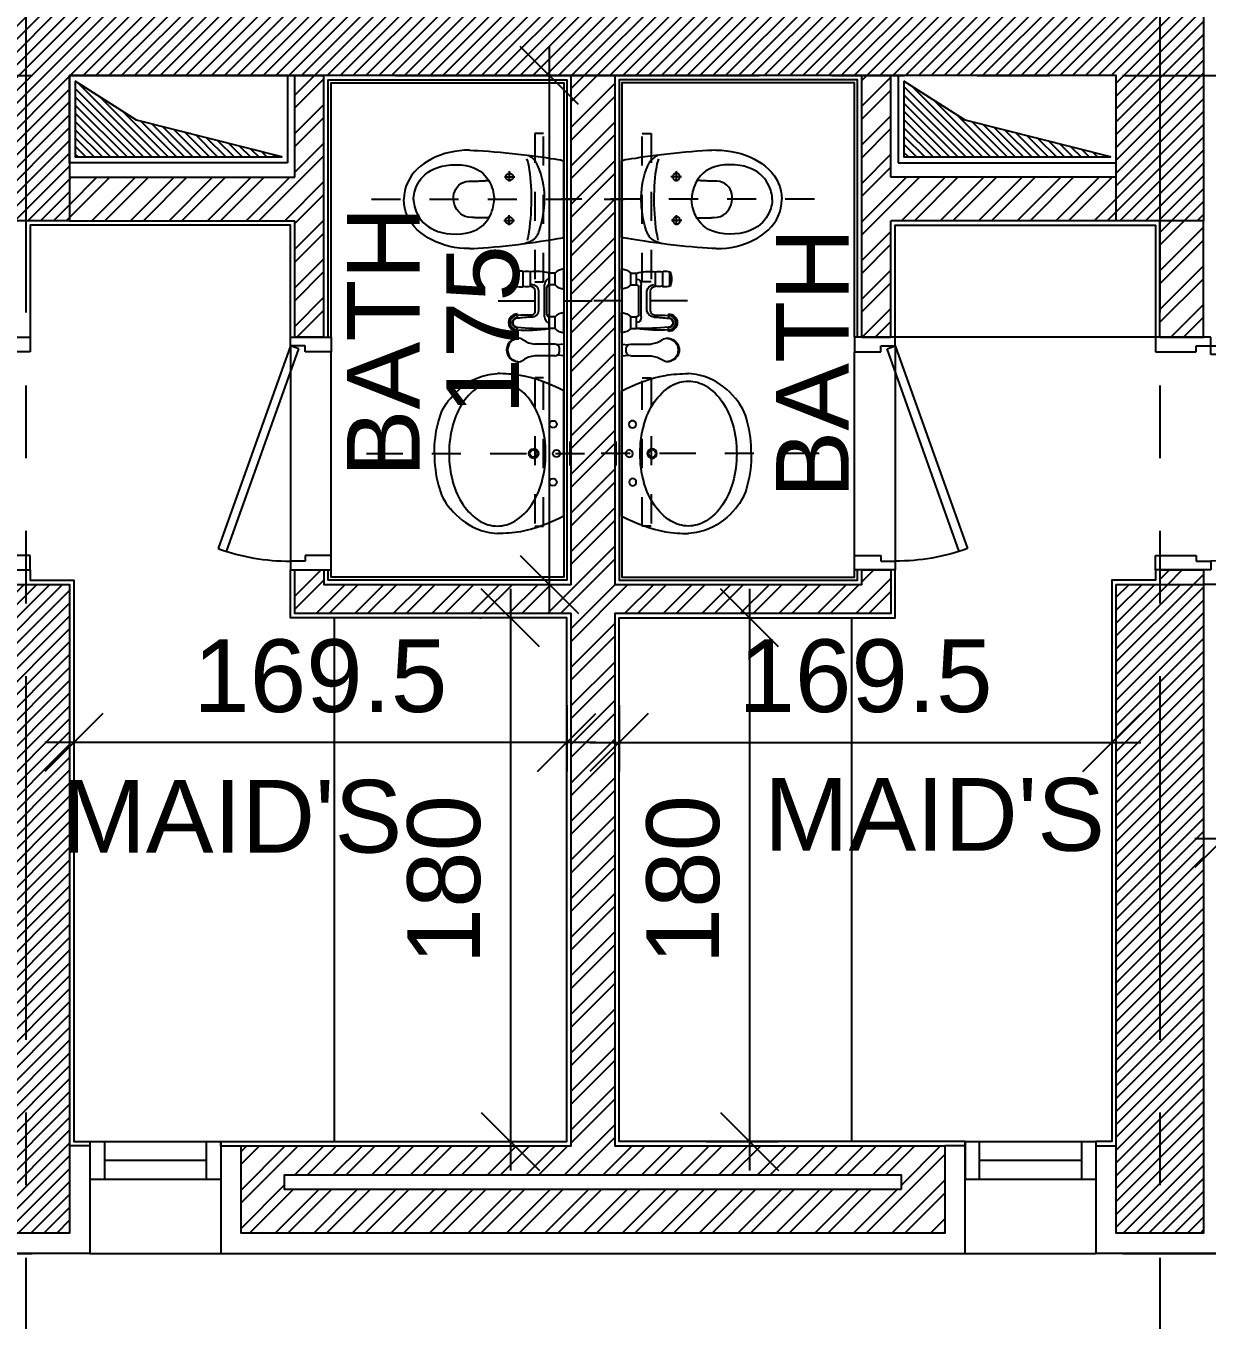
# Model space of a CAD drawing. Extents: x 83 to 143.2, y -2.6 to 70.8.
# Drawn here: x 103.378 to 107.44, y 3.271 to 7.72 of the extents above; entities that cross this region are included whole.
import ezdxf
from ezdxf.enums import TextEntityAlignment as Align

# ---------------------------------------------------------------- set-up
doc = ezdxf.new("R2010")
doc.units = 0
doc.header["$MEASUREMENT"] = 0
doc.header["$PDMODE"] = 3
doc.header["$PDSIZE"] = 0.3
for name, pattern in [('AXIS_100$0$A-AXIS$0$PHANTOM', [2.5, 1.25, -0.25, 0.25, -0.25, 0.25, -0.25]), ('CENTER', [2, 1.25, -0.25, 0.25, -0.25]), ('DASHDOTX2', [50.8, 25.4, -12.7, 0, -12.7]), ('HIDDEN2', [0.1875, 0.125, -0.0625])]:
    doc.linetypes.add(name, pattern=pattern)
doc.layers.get('0').update_dxf_attribs({"linetype": 'CONTINUOUS'})
doc.layers.get('DEFPOINTS').update_dxf_attribs({"linetype": 'CONTINUOUS'})
for name, color, linetype in [('A-ALU', 9, 'CONTINUOUS'), ('A-AXIS-SANITARY', 10, 'DASHDOTX2'), ('A-closet', 252, 'CONTINUOUS'), ('a-dim', 3, 'CONTINUOUS'), ('A-DOORS', 1, 'CONTINUOUS'), ('A-FLOR-FCL', 61, 'HIDDEN2'), ('A-FLOR-PFIX', 61, 'CONTINUOUS'), ('A-HATCH-CONC', 8, 'CONTINUOUS'), ('A-HATCH-WALL', 8, 'CONTINUOUS'), ('a-kitchen-50', 61, 'CONTINUOUS'), ('A-NOMENCLATURE', 3, 'CONTINUOUS'), ('A-PLASTER', 8, 'CONTINUOUS'), ('A-PORTE', 1, 'CONTINUOUS'), ('A-PROJECTION', 9, 'CONTINUOUS'), ('a-revetement', 1, 'CONTINUOUS'), ('A-SECT-TILE', 12, 'CONTINUOUS'), ('a-shaft', 251, 'CONTINUOUS'), ('A-WALL', 4, 'CONTINUOUS'), ('AXIS_100$0$A-AXIS-100', 10, 'AXIS_100$0$A-AXIS$0$PHANTOM'), ('S-8TH$0$A-SHAFT 7-8', 8, 'CONTINUOUS'), ('S-8TH$0$A-STR 7-8TH', 2, 'CONTINUOUS')]:
    doc.layers.add(name, color=color, linetype=linetype)
doc.styles.add('A100-STEXT', font='ARIAL.TTF', dxfattribs={"height": 0.25})
doc.dimstyles.new('A100-DIM', dxfattribs={"dimtxt": 0.25, "dimasz": 0.2, "dimexe": 0.1, "dimexo": 0.3, "dimgap": 0.1, "dimtad": 1, "dimlfac": 100, "dimrnd": 0.5, "dimdsep": 46, "dimtxsty": 'A100-STEXT', "dimblk1": 'OBLIQUE', "dimblk2": 'OBLIQUE', "dimsah": 1, "dimcen": -0.05, "dimdle": 0.1, "dimclrd": 15, "dimclre": 15, "dimclrt": 256, "dimadec": 0, "dimazin": 0, "dimtfac": 0.28, "dimtix": 1, "dimtmove": 2, "dimatfit": 3, "dimldrblk": 'OBLIQUE', "dimfxl": 0, "dimtolj": 1, "dimarcsym": 0})
pattern_1 = [(45, (91.649424, -3e-10), (-0.022097087, 0.022097087), [])]
pattern_2 = [(45, (91.64942, -3e-10), (-0.06629126, 0.06629126), []), (45, (91.69362, -3e-10), (-0.06629126, 0.06629126), [])]
pattern_3 = [(315, (91.649424, -3e-10), (0.014142136, 0.014142136), [])]
pattern_4 = [(45, (91.64942, -3e-10), (-0.06629126, 0.06629126), []), (45, (91.69362, -3e-10), (-0.06629126, 0.06629126), [])]

# ---------------------------------------------------------------- blocks, each defined once
blk = doc.blocks.new('P80E19D')
at = {"layer": 'A-PORTE'}
for p, q in [((0, -0.19), (0, 0)), ((0, 0), (0.05, 0)), ((0.05, 0), (0.05, -0.14)), ((0.75, 0), (0.75, -0.14)), ((0.8, 0), (0.75, 0)), ((0.8, -0.19), (0.8, 0)), ((0.05, -0.14), (0.03, -0.14)), ((0.03, -0.14), (0.03, -0.19)), ((0.75, -0.14), (0.77, -0.14)), ((0.77, -0.14), (0.77, -0.19)), ((0.03, -0.19), (0, -0.19)), ((0.06, -0.19), (0.02, -0.19)), ((0.03, -0.19), (0.03, -0.93)), ((0.06, -0.93), (0.06, -0.19)), ((0.77, -0.19), (0.8, -0.19))]:
    blk.add_line(p, q, dxfattribs=at)
blk.add_arc((0.03, -0.19), 0.74, 270, 0, dxfattribs=at)
blk = doc.blocks.new('P80E19H')
at = {"layer": 'A-PORTE'}
for p, q in [((-0.14, 0), (0, 0)), ((-0.14, -0.03), (-0.14, 0)), ((0, 0), (0, -0.05)), ((-0.14, -0.03), (-0.3885, -0.727)), ((-0.3603, -0.7371), (-0.1117, -0.0401)), ((-0.1117, -0.0401), (-0.14, -0.03)), ((-0.09, -0.03), (-0.14, -0.03)), ((-0.09, -0.05), (-0.09, -0.03)), ((0, -0.05), (-0.09, -0.05)), ((0, -0.75), (-0.09, -0.75)), ((-0.09, -0.75), (-0.09, -0.77)), ((0, -0.8), (0, -0.75)), ((-0.09, -0.77), (-0.14, -0.77)), ((-0.14, -0.77), (-0.14, -0.8)), ((-0.14, -0.8), (0, -0.8))]:
    blk.add_line(p, q, dxfattribs=at)
blk.add_arc((-0.14, -0.03), 0.74, 250.3765, 270, dxfattribs=at)
blk = doc.blocks.new('A$C53822070')
for p, q in [((0, -0.0208), (0, 0.0623)), ((-0.2151, 0), (0.2151, 0)), ((0.0415, 0.0208), (-0.0415, 0.0208))]:
    blk.add_line(p, q)
for centre, major_axis, ratio, start_param, end_param in [((0.0235, -0.1413), (0.1682, 0.344), 0.723099, 1.513078, 1.932546), ((-0.05, -0.2181), (0.0143, 0.3454), 0.649977, 1.397156, 1.627734), ((0.1411, -0.2285), (0.0236, 0.1689), 0.782, 4.379189, 4.821349), ((0.0117, -0.2055), (0.2677, 0.0211), 0.927449, -0.919698, -0.479256), ((0.0331, -0.1533), (-0.0987, 0.271), 0.7883, 3.04069, 3.436057), ((0.005, -0.0517), (0.2781, 0.2781), 1, 3.914278, 4.196419)]:
    blk.add_ellipse(centre, major_axis=major_axis, ratio=ratio, start_param=start_param, end_param=end_param)
at = {"extrusion": (0, 0, -1)}
for centre, major_axis, ratio, start_param, end_param in [((-0.0235, -0.1413), (-0.1682, 0.344), 0.723099, 1.513078, 1.932546), ((-0.0984, -0.0369), (-0.00881, 0.00881), 1, 5.497787, 11.780972), ((-0.0002, -0.0251), (0.00881, 0.00881), 1, 3.926991, 10.210176), ((0.1005, -0.0364), (-0.00881, 0.00881), 1, 5.497787, 11.780972), ((-0.0281, -0.3332), (0.1889, 0.1889), 1, -1.373401, -1.054826), ((0, -0.4349), (-0.2634, 0.2634), 1, 0.51597, 0.785398), ((0, -0.1038), (0.0117, 0.0117), 1, 3.926991, 10.210176), ((0, -0.4349), (0.2634, 0.2634), 1, -0.785398, -0.51597), ((0.0281, -0.3332), (-0.1889, 0.1889), 1, 1.054826, 1.373401), ((-0.0709, -0.269), (0.1343, 0.1343), 1, 4.48294, 4.909784), ((0, -0.1038), (-0.00881, 0.00881), 1, 5.497787, 11.780972), ((0.0709, -0.269), (-0.1343, 0.1343), 1, 1.373401, 1.800245), ((-0.1361, -0.2285), (0.08, 0.08), 1, 3.926991, 4.48294), ((0.1361, -0.2285), (-0.08, 0.08), 1, 1.800245, 2.356194), ((0.05, -0.2181), (-0.0143, 0.3454), 0.649977, 1.397156, 1.627734), ((-0.1411, -0.2285), (-0.0236, 0.1689), 0.782, 4.379189, 4.821349), ((-0.1361, -0.2285), (0.08, 0.08), 1, 3.371042, 3.926991), ((0.1361, -0.2285), (0.08, 0.08), 1, 0.785398, 1.341347), ((-0.0117, -0.2055), (-0.2677, 0.0211), 0.927449, -0.919698, -0.479256), ((-0.0709, -0.188), (0.1343, 0.1343), 1, 2.944197, 3.371042), ((0.0709, -0.188), (0.1343, 0.1343), 1, 1.341347, 1.768192), ((-0.0281, -0.1237), (-0.1889, 0.1889), 1, 4.196419, 4.514993), ((0.0281, -0.1237), (0.1889, 0.1889), 1, 1.768192, 2.086766), ((-0.0331, -0.1533), (0.0987, 0.271), 0.7883, 3.04069, 3.436057), ((0, -0.0221), (-0.2634, 0.2634), 1, 3.926991, 4.196419), ((0, -0.0221), (-0.2634, 0.2634), 1, 3.657563, 3.926991), ((-0.005, -0.0517), (-0.2781, 0.2781), 1, 3.914278, 4.196419)]:
    blk.add_ellipse(centre, major_axis=major_axis, ratio=ratio, start_param=start_param, end_param=end_param, dxfattribs=at)
at = {"layer": 'A-AXIS-SANITARY', "linetype": 'CENTER', "ltscale": 0.1}
blk.add_line((0, -0.6786), (0, 0.1908), dxfattribs=at)
blk = doc.blocks.new('A$C7FB65830')
at = {"color": 0}
for p, q in [((-323.3, 42.4), (-339.7, 41)), ((-306.8, 42.9), (-323.3, 42.4)), ((-305.8, 42.4), (-292.6, 42.1)), ((-443.2, 7.2), (-455.5, -0.9)), ((-430.1, 14.4), (-443.2, 7.2)), ((-416.3, 20.9), (-430.1, 14.4)), ((-401.9, 26.6), (-416.3, 20.9)), ((-387, 31.5), (-401.9, 26.6)), ((-371.6, 35.5), (-387, 31.5)), ((-355.8, 38.7), (-371.6, 35.5)), ((-339.7, 41), (-355.8, 38.7)), ((-292.6, 42.1), (-277.8, 41.5)), ((-277.8, 41.5), (-261.5, 40.5)), ((-261.5, 40.5), (-244, 39.2)), ((-244, 39.2), (-225.6, 37.5)), ((-225.6, 37.5), (-206.4, 35.6)), ((-206.4, 35.6), (-186.8, 33.5)), ((-186.8, 33.5), (-167, 31.3)), ((-167, 31.3), (-147.2, 28.9)), ((-147.2, 28.9), (-127.6, 26.4)), ((-128.9, 27), (-124.9, 25.6)), ((-127.6, 26.4), (-108.5, 23.9)), ((-124.9, 25.6), (-121.2, 24.2)), ((-121.2, 24.2), (-117.7, 22.9)), ((-117.7, 22.9), (-114.3, 21.7)), ((-116.6, 14.7), (-113.9, 1.7)), ((-114.3, 21.7), (-111.2, 20.4)), ((-113.9, 1.7), (-111.5, -12.1)), ((-111.2, 20.4), (-108.3, 19.2)), ((-108.5, 23.9), (-90.2, 21.4)), ((-108.3, 19.2), (-105.5, 18)), ((-105.5, 18), (-102.8, 16.7)), ((-102.8, 16.7), (-100.3, 15.3)), ((-100.3, 15.3), (-98, 13.8)), ((-98, 13.8), (-95.8, 12.2)), ((-95.8, 12.2), (-93.7, 10.5)), ((-93.7, 10.5), (-91.7, 8.5)), ((-91.7, 8.5), (-89.8, 6.4)), ((-90.2, 21.4), (-72.8, 18.9)), ((-89.8, 6.4), (-88, 4.1)), ((-88, 4.1), (-86.2, 1.5)), ((-86.2, 1.5), (-84.5, -1.4)), ((-72.8, 18.9), (-56.6, 16.5)), ((-56.6, 16.5), (-41.9, 14.2)), ((-41.9, 14.2), (-28.9, 12)), ((-28.9, 12), (-17.8, 10.1)), ((-17.8, 10.1), (-8.8, 8.4)), ((-8.8, 8.4), (-2.3, 7)), ((-2.3, 7), (1.5, 5.9)), ((1.9, 5.9), (1.9, -244.6)), ((-495.9, -40.1), (-503.4, -51.6)), ((-487.3, -29.3), (-495.9, -40.1)), ((-477.7, -19.1), (-487.3, -29.3)), ((-467, -9.6), (-477.7, -19.1)), ((-455.5, -0.9), (-467, -9.6)), ((-458, -43.1), (-450.6, -36.1)), ((-450.6, -36.1), (-442.2, -29.6)), ((-442.2, -29.6), (-432.7, -23.6)), ((-432.7, -23.6), (-422.2, -18.3)), ((-422.2, -18.3), (-410.4, -13.6)), ((-410.4, -13.6), (-397.5, -9.9)), ((-397.5, -9.9), (-383.3, -7.1)), ((-383.3, -7.1), (-367.7, -5.3)), ((-367.7, -5.3), (-350.8, -4.7)), ((-350.8, -4.7), (-334, -5.4)), ((-334, -5.4), (-318.7, -7.4)), ((-318.7, -7.4), (-305, -10.6)), ((-305, -10.6), (-292.7, -14.9)), ((-292.7, -14.9), (-281.7, -20.1)), ((-281.7, -20.1), (-272, -26.1)), ((-272, -26.1), (-263.5, -32.8)), ((-263.5, -32.8), (-256.1, -40)), ((-256.1, -40), (-249.7, -47.6)), ((-185.9, -41.6), (-187.1, -43.3)), ((-184.4, -40.1), (-185.9, -41.6)), ((-182.7, -38.9), (-184.4, -40.1)), ((-180.9, -38.1), (-182.7, -38.9)), ((-178.8, -37.5), (-180.9, -38.1)), ((-176.8, -37.3), (-178.8, -37.5)), ((-174.7, -37.5), (-176.8, -37.3)), ((-176.5, -33.5), (-176.5, -66.3)), ((-172.7, -38.1), (-174.7, -37.5)), ((-170.8, -38.9), (-172.7, -38.1)), ((-169.1, -40.1), (-170.8, -38.9)), ((-167.7, -41.6), (-169.1, -40.1)), ((-166.5, -43.3), (-167.7, -41.6)), ((-111.5, -12.1), (-109.4, -26.3)), ((-109.4, -26.3), (-107.7, -41)), ((-107.7, -41), (-106.3, -56)), ((-84.5, -1.4), (-82.9, -4.5)), ((-82.9, -4.5), (-81.3, -8)), ((-81.3, -8), (-79.8, -11.8)), ((-79.8, -11.8), (-77.6, -18)), ((-77.6, -18), (-75.3, -24.9)), ((-75.3, -24.9), (-73.1, -32.6)), ((-73.1, -32.6), (-70.9, -41)), ((-70.9, -41), (-68.8, -50)), ((-514.7, -76.4), (-518.3, -89.7)), ((-509.7, -63.7), (-514.7, -76.4)), ((-503.4, -51.6), (-509.7, -63.7)), ((-484.7, -88), (-482.1, -80.6)), ((-482.1, -80.6), (-478.8, -73.1)), ((-478.8, -73.1), (-474.8, -65.4)), ((-474.8, -65.4), (-470.1, -57.8)), ((-470.1, -57.8), (-464.5, -50.3)), ((-464.5, -50.3), (-458, -43.1)), ((-342.8, -78.2), (-348.1, -85.3)), ((-336.4, -71.9), (-342.8, -78.2)), ((-329, -66.7), (-336.4, -71.9)), ((-320.4, -62.6), (-329, -66.7)), ((-310.9, -59.9), (-320.4, -62.6)), ((-300.2, -58.6), (-310.9, -59.9)), ((-297.8, -58.6), (-300.2, -58.6)), ((-295.1, -58.5), (-297.8, -58.6)), ((-292, -58.5), (-295.1, -58.5)), ((-288.7, -58.4), (-292, -58.5)), ((-285.1, -58.4), (-288.7, -58.4)), ((-281.4, -58.4), (-285.1, -58.4)), ((-277.6, -58.3), (-281.4, -58.4)), ((-273.7, -58.3), (-277.6, -58.3)), ((-269.8, -58.3), (-273.7, -58.3)), ((-266, -58.3), (-269.8, -58.3)), ((-262.3, -58.3), (-266, -58.3)), ((-258.7, -58.3), (-262.3, -58.3)), ((-255.3, -58.4), (-258.7, -58.3)), ((-252.3, -58.4), (-255.3, -58.4)), ((-249.5, -58.4), (-252.3, -58.4)), ((-249.7, -47.6), (-244.3, -55.4)), ((-247.1, -58.4), (-249.5, -58.4)), ((-245.2, -58.4), (-247.1, -58.4)), ((-243.7, -58.4), (-245.2, -58.4)), ((-244.3, -55.4), (-239.8, -63.4)), ((-242.8, -58.4), (-243.7, -58.4)), ((-242.5, -58.4), (-242.8, -58.4)), ((-239.8, -63.4), (-236.1, -71.4)), ((-236.1, -71.4), (-233.1, -79.2)), ((-233.1, -79.2), (-230.8, -86.8)), ((-193.8, -49.6), (-159.9, -49.6)), ((-188.5, -47.2), (-188.7, -49.2)), ((-188.7, -49.2), (-188.5, -51.3)), ((-188, -45.2), (-188.5, -47.2)), ((-188.5, -51.3), (-188, -53.3)), ((-187.1, -43.3), (-188, -45.2)), ((-188, -53.3), (-187.1, -55.2)), ((-187.1, -55.2), (-185.9, -56.9)), ((-185.9, -56.9), (-184.4, -58.3)), ((-184.4, -58.3), (-182.7, -59.5)), ((-182.7, -59.5), (-180.9, -60.4)), ((-180.9, -60.4), (-178.8, -60.9)), ((-178.8, -60.9), (-176.8, -61.1)), ((-176.8, -61.1), (-174.7, -60.9)), ((-174.7, -60.9), (-172.7, -60.4)), ((-172.7, -60.4), (-170.8, -59.5)), ((-170.8, -59.5), (-169.1, -58.3)), ((-169.1, -58.3), (-167.7, -56.9)), ((-167.7, -56.9), (-166.5, -55.2)), ((-165.6, -45.2), (-166.5, -43.3)), ((-166.5, -55.2), (-165.6, -53.3)), ((-165.1, -47.2), (-165.6, -45.2)), ((-165.6, -53.3), (-165.1, -51.3)), ((-164.9, -49.2), (-165.1, -47.2)), ((-165.1, -51.3), (-164.9, -49.2)), ((-164.9, -49.2), (-164.9, -49.2)), ((-164.9, -49.2), (-164.9, -49.2)), ((-106.3, -56), (-105.2, -71.2)), ((-105.2, -71.2), (-104.4, -86.6)), ((-68.8, -50), (-66.9, -59.7)), ((-66.9, -59.7), (-65.1, -69.9)), ((-65.1, -69.9), (-63.7, -80.5)), ((-63.7, -80.5), (-62.5, -91.6)), ((-520.6, -103.5), (-521.4, -118)), ((-520.6, -132.9), (-521.4, -118.5)), ((-518.3, -89.7), (-520.6, -103.5)), ((-489.9, -118.2), (-489.7, -113.4)), ((-489.9, -118.2), (-489.7, -123.1)), ((-489.7, -113.4), (-489.2, -107.8)), ((-489.7, -123.1), (-489.2, -128.6)), ((-489.2, -107.8), (-488.2, -101.7)), ((-488.2, -101.7), (-486.7, -95)), ((-486.7, -95), (-484.7, -88)), ((-357.6, -109.9), (-358.6, -118.6)), ((-358.6, -118.6), (-358.5, -127.3)), ((-355.5, -101.3), (-357.6, -109.9)), ((-352.4, -93), (-355.5, -101.3)), ((-348.1, -85.3), (-352.4, -93)), ((-230.8, -86.8), (-229, -94)), ((-229, -94), (-227.7, -100.6)), ((-227.7, -100.6), (-226.9, -106.6)), ((-226.9, -106.6), (-226.4, -111.8)), ((-226.9, -129.8), (-226.4, -124.6)), ((-226.4, -111.8), (-226.1, -116.1)), ((-226.4, -124.6), (-226.1, -120.4)), ((-226.1, -116.1), (-226, -119.2)), ((-226.1, -120.4), (-226, -117.2)), ((-104.4, -86.6), (-103.9, -102)), ((-103.9, -102), (-103.7, -117.3)), ((-103.7, -117.3), (-103.8, -132.4)), ((-62.5, -91.6), (-61.7, -103.1)), ((-61.7, -103.1), (-61.2, -115)), ((-61.2, -115), (-61.2, -127.1)), ((-518.3, -146.7), (-520.6, -132.9)), ((-514.7, -160), (-518.3, -146.7)), ((-509.7, -172.8), (-514.7, -160)), ((-489.2, -128.6), (-488.2, -134.8)), ((-488.2, -134.8), (-486.7, -141.4)), ((-486.7, -141.4), (-484.7, -148.5)), ((-484.7, -148.5), (-482.1, -155.8)), ((-482.1, -155.8), (-478.8, -163.4)), ((-478.8, -163.4), (-474.8, -171)), ((-358.5, -127.3), (-357.4, -135.9)), ((-357.4, -135.9), (-355.1, -144.1)), ((-355.1, -144.1), (-351.8, -151.7)), ((-351.8, -151.7), (-347.4, -158.7)), ((-347.4, -158.7), (-341.8, -164.8)), ((-341.8, -164.8), (-335.2, -169.9)), ((-239.8, -173), (-236.1, -165)), ((-236.1, -165), (-233.1, -157.2)), ((-233.1, -157.2), (-230.8, -149.6)), ((-230.8, -149.6), (-229, -142.4)), ((-229, -142.4), (-227.7, -135.8)), ((-227.7, -135.8), (-226.9, -129.8)), ((-104.8, -161.7), (-105.7, -175.7)), ((-104.2, -147.2), (-104.8, -161.7)), ((-103.8, -132.4), (-104.2, -147.2)), ((-64.3, -164.5), (-66.6, -177.2)), ((-62.7, -151.9), (-64.3, -164.5)), ((-61.7, -139.4), (-62.7, -151.9)), ((-61.2, -127.1), (-61.7, -139.4)), ((-503.4, -184.9), (-509.7, -172.8)), ((-495.9, -196.3), (-503.4, -184.9)), ((-487.3, -207.2), (-495.9, -196.3)), ((-477.7, -217.3), (-487.3, -207.2)), ((-474.8, -171), (-470.1, -178.6)), ((-470.1, -178.6), (-464.5, -186.1)), ((-464.5, -186.1), (-458, -193.4)), ((-458, -193.4), (-450.6, -200.3)), ((-450.6, -200.3), (-442.2, -206.8)), ((-442.2, -206.8), (-432.7, -212.8)), ((-335.2, -169.9), (-327.6, -173.8)), ((-327.6, -173.8), (-318.8, -176.3)), ((-318.8, -176.3), (-308.9, -177.3)), ((-308.9, -177.3), (-303.4, -177.4)), ((-303.4, -177.4), (-298, -177.5)), ((-298, -177.5), (-292.9, -177.6)), ((-292.9, -177.6), (-287.9, -177.8)), ((-287.9, -177.8), (-283.1, -178)), ((-283.1, -178), (-278.6, -178.2)), ((-281.7, -216.3), (-272, -210.3)), ((-278.6, -178.2), (-274.3, -178.4)), ((-274.3, -178.4), (-270.3, -178.6)), ((-272, -210.3), (-263.5, -203.6)), ((-270.3, -178.6), (-266.5, -178.8)), ((-266.5, -178.8), (-262.9, -179)), ((-263.5, -203.6), (-256.1, -196.4)), ((-262.9, -179), (-259.7, -179.2)), ((-259.7, -179.2), (-256.7, -179.4)), ((-256.7, -179.4), (-254.1, -179.6)), ((-256.1, -196.4), (-249.7, -188.8)), ((-254.1, -179.6), (-251.7, -179.8)), ((-251.7, -179.8), (-249.7, -179.9)), ((-249.7, -179.9), (-248, -180.1)), ((-249.7, -188.8), (-244.3, -181)), ((-248, -180.1), (-246.7, -180.2)), ((-246.7, -180.2), (-245.7, -180.3)), ((-245.7, -180.3), (-245.2, -180.3)), ((-245.2, -180.3), (-245, -180.3)), ((-244.3, -181), (-239.8, -173)), ((-192.4, -191.7), (-158.5, -191.7)), ((-187.5, -189.8), (-187.7, -191.9)), ((-187.7, -191.9), (-187.5, -194)), ((-186.9, -187.8), (-187.5, -189.8)), ((-187.5, -194), (-186.9, -196)), ((-186.1, -186), (-186.9, -187.8)), ((-186.9, -196), (-186.1, -197.8)), ((-184.9, -184.3), (-186.1, -186)), ((-186.1, -197.8), (-184.9, -199.5)), ((-183.4, -182.8), (-184.9, -184.3)), ((-184.9, -199.5), (-183.4, -201)), ((-181.7, -181.6), (-183.4, -182.8)), ((-183.4, -201), (-181.7, -202.2)), ((-179.8, -180.7), (-181.7, -181.6)), ((-181.7, -202.2), (-179.8, -203.1)), ((-177.8, -180.2), (-179.8, -180.7)), ((-179.8, -203.1), (-177.8, -203.6)), ((-175.8, -180), (-177.8, -180.2)), ((-177.8, -203.6), (-175.8, -203.8)), ((-176.1, -176.2), (-176.1, -210.1)), ((-173.7, -180.2), (-175.8, -180)), ((-175.8, -203.8), (-173.7, -203.6)), ((-171.7, -180.7), (-173.7, -180.2)), ((-173.7, -203.6), (-171.7, -203.1)), ((-169.8, -181.6), (-171.7, -180.7)), ((-171.7, -203.1), (-169.8, -202.2)), ((-168.1, -182.8), (-169.8, -181.6)), ((-169.8, -202.2), (-168.1, -201)), ((-166.7, -184.3), (-168.1, -182.8)), ((-168.1, -201), (-166.7, -199.5)), ((-165.5, -186), (-166.7, -184.3)), ((-166.7, -199.5), (-165.5, -197.8)), ((-164.6, -187.8), (-165.5, -186)), ((-165.5, -197.8), (-164.6, -196)), ((-164.1, -189.8), (-164.6, -187.8)), ((-164.6, -196), (-164.1, -194)), ((-163.9, -191.9), (-164.1, -189.8)), ((-164.1, -194), (-163.9, -191.9)), ((-163.9, -191.9), (-163.9, -191.9)), ((-163.9, -191.9), (-163.9, -191.9)), ((-108.3, -201.7), (-109.9, -213.6)), ((-106.9, -189), (-108.3, -201.7)), ((-105.7, -175.7), (-106.9, -189)), ((-73.2, -202.6), (-77.6, -215.2)), ((-69.5, -189.9), (-73.2, -202.6)), ((-66.6, -177.2), (-69.5, -189.9)), ((-467, -226.8), (-477.7, -217.3)), ((-455.5, -235.6), (-467, -226.8)), ((-443.2, -243.6), (-455.5, -235.6)), ((-430.1, -250.9), (-443.2, -243.6)), ((-432.7, -212.8), (-422.2, -218.2)), ((-416.3, -257.3), (-430.1, -250.9)), ((-422.2, -218.2), (-410.4, -222.8)), ((-410.4, -222.8), (-397.5, -226.5)), ((-397.5, -226.5), (-383.3, -229.4)), ((-383.3, -229.4), (-367.7, -231.1)), ((-367.7, -231.1), (-350.8, -231.7)), ((-350.8, -231.7), (-334, -231)), ((-334, -231), (-318.7, -229)), ((-318.7, -229), (-305, -225.8)), ((-305, -225.8), (-292.7, -221.5)), ((-292.7, -221.5), (-281.7, -216.3)), ((-116.1, -243.5), (-118.6, -251.2)), ((-113.8, -234.6), (-116.1, -243.5)), ((-111.8, -224.6), (-113.8, -234.6)), ((-109.9, -213.6), (-111.8, -224.6)), ((-100.8, -253.1), (-103.1, -254.8)), ((-98.8, -251.3), (-100.8, -253.1)), ((-96.9, -249.6), (-98.8, -251.3)), ((-95.1, -247.8), (-96.9, -249.6)), ((-93.6, -246.1), (-95.1, -247.8)), ((-92.2, -244.4), (-93.6, -246.1)), ((-90.9, -242.7), (-92.2, -244.4)), ((-89.7, -241), (-90.9, -242.7)), ((-88.7, -239.3), (-89.7, -241)), ((-87.7, -237.7), (-88.7, -239.3)), ((-86.8, -236), (-87.7, -237.7)), ((-86, -234.3), (-86.8, -236)), ((-85.1, -232.7), (-86, -234.3)), ((-84.4, -231), (-85.1, -232.7)), ((-83.6, -229.3), (-84.4, -231)), ((-82.9, -227.7), (-83.6, -229.3)), ((-77.6, -215.2), (-82.9, -227.7)), ((-56.6, -254.7), (-41.9, -252.5)), ((-41.9, -252.5), (-28.9, -250.5)), ((-28.9, -250.5), (-17.8, -248.7)), ((-17.8, -248.7), (-8.8, -247.1)), ((-8.8, -247.1), (-2.3, -245.7)), ((-2.3, -245.7), (1.5, -244.6)), ((-401.9, -263), (-416.3, -257.3)), ((-387, -267.9), (-401.9, -263)), ((-371.6, -272), (-387, -267.9)), ((-355.8, -275.1), (-371.6, -272)), ((-339.7, -277.4), (-355.8, -275.1)), ((-323.3, -278.8), (-339.7, -277.4)), ((-306.8, -279.3), (-323.3, -278.8)), ((-305.8, -278.8), (-292.6, -278.6)), ((-292.6, -278.6), (-277.8, -278)), ((-277.8, -278), (-261.5, -277.1)), ((-261.5, -277.1), (-244, -275.8)), ((-244, -275.8), (-225.6, -274.3)), ((-225.6, -274.3), (-206.4, -272.6)), ((-206.4, -272.6), (-186.8, -270.6)), ((-186.8, -270.6), (-167, -268.5)), ((-167, -268.5), (-147.2, -266.3)), ((-147.2, -266.3), (-127.6, -264)), ((-127.6, -264), (-108.5, -261.6)), ((-111.3, -260.2), (-114.6, -262)), ((-108.3, -258.4), (-111.3, -260.2)), ((-108.5, -261.6), (-90.2, -259.3)), ((-105.6, -256.6), (-108.3, -258.4)), ((-103.1, -254.8), (-105.6, -256.6)), ((-90.2, -259.3), (-72.8, -257)), ((-72.8, -257), (-56.6, -254.7))]:
    blk.add_line(p, q, dxfattribs=at)
at = {"layer": 'A-AXIS-SANITARY', "linetype": 'CENTER', "ltscale": 0.1}
blk.add_line((-627.6, -119.4), (199.5, -119.4), dxfattribs=at)
blk = doc.blocks.new('A$C36BD7F76')
for p, q in [((-0.04, 0.086), (-0.11, 0.086)), ((-0.055, 0.056), (-0.095, 0.056)), ((-0.095, 0.056), (-0.095, 0.036)), ((-0.055, 0.056), (-0.055, 0.036)), ((0.11, 0.086), (0.04, 0.086)), ((0.055, 0.056), (0.055, 0.036)), ((0.095, 0.056), (0.055, 0.056)), ((0.095, 0.056), (0.095, 0.036)), ((0.149, 0.086), (0.189, 0.086)), ((0.149, 0.086), (0.1512, 0.0639)), ((0.149, 0.056), (0.149, -0.014)), ((0.174, 0.071), (0.164, 0.071)), ((0.189, 0.086), (0.1868, 0.0639)), ((0.189, 0.056), (0.189, -0.014)), ((-0.055, 0.036), (-0.095, 0.036)), ((0.055, 0.02), (-0.055, 0.02)), ((0.047, 0.028), (-0.047, 0.028)), ((0.033, 0), (-0.033, 0)), ((0.095, 0.036), (0.055, 0.036)), ((-0.05, -0.029), (-0.1, -0.029)), ((0.033, -0.012), (-0.033, -0.012)), ((-0.05, -0.0541), (-0.1, -0.0541)), ((-0.0504, -0.0791), (-0.0996, -0.0791)), ((0.045, -0.074), (0.06, -0.074)), ((0.105, -0.074), (0.09, -0.074))]:
    blk.add_line(p, q)
for centre, radius, start, end in [((-0.059, 0.0927), 0.0514, 187.5266, 225.6035), ((-0.091, 0.0927), 0.0514, 314.3965, 352.4734), ((0.091, 0.0927), 0.0514, 187.5266, 225.6035), ((0.059, 0.0927), 0.0514, 314.3965, 352.4734), ((0.164, 0.056), 0.015, 90, 180), ((0.174, 0.056), 0.015, 360, 90), ((0.0807, -0.0102), 0.1817, 165.2666, 185.936), ((-0.057, 0.038), 0.0181, 186.3402, 276.3402), ((-0.03, -0.0258), 0.026, 96.7066, 177.7428), ((-0.047, 0.036), 0.008, 180, 270), ((0.047, 0.036), 0.008, 270, 360), ((0.057, 0.038), 0.0181, 263.6598, 353.6598), ((-0.7247, 0.0181), 0.8199, 353.5469, 1.248), ((-0.4423, -0.0435), 0.5432, 356.7848, 8.4203), ((-0.002, -0.0416), 0.0988, 172.7047, 187.2953), ((-0.033, -0.029), 0.017, 90, 180), ((-0.148, -0.0416), 0.0988, 352.7047, 7.2953), ((0.03, -0.0258), 0.026, 2.2572, 83.2934), ((0.033, -0.029), 0.017, 14.3601, 90), ((0.5923, -0.0435), 0.5432, 178.0214, 183.2152), ((0.8747, 0.0181), 0.8199, 183.0014, 186.4531), ((0.0605, -0.0036), 0.0891, 325.5753, 353.3126), ((0.2775, -0.0036), 0.0891, 186.6874, 214.4247), ((-0.1, -0.0561), 0.002, 90, 179.4484), ((0.0163, -0.0572), 0.1183, 179.4484, 190.1292), ((-0.0982, -0.0777), 0.002, 190.1292, 247.8374), ((-0.075, -0.0206), 0.0636, 247.8374, 292.1626), ((-0.0518, -0.0777), 0.002, 292.1626, 349.8708), ((-0.05, -0.0561), 0.002, 0.5516, 90), ((-0.1663, -0.0572), 0.1183, 349.8708, 0.5516), ((0.075, -0.074), 0.03, 180, 360), ((0.075, -0.074), 0.028, 180, 360), ((0.075, -0.074), 0.025, 180, 360), ((0.075, -0.074), 0.017, 180, 360), ((0.075, -0.074), 0.015, 180, 360), ((0.169, -0.0703), 0.0404, 177.6076, 2.3924), ((0.1508, -0.0684), 0.0222, 139.3355, 190.2314), ((0.169, -0.0668), 0.0404, 187.9353, 352.0647), ((0.1872, -0.0684), 0.0222, 349.7686, 40.6645)]:
    blk.add_arc(centre, radius, start, end)
at = {"layer": 'A-AXIS-SANITARY', "linetype": 'CENTER', "ltscale": 0.1}
blk.add_line((0, -0.1393), (0, 0.183), dxfattribs=at)
blk = doc.blocks.new('A$C5D3262F0')
at = {"layer": 'A-ALU'}
for p, q in [((11.9484, 3.885), (12.3984, 3.885)), ((11.9484, 3.885), (11.9484, 3.755)), ((11.9984, 3.885), (11.9984, 3.755)), ((12.3484, 3.885), (12.3484, 3.755)), ((12.3984, 3.885), (12.3984, 3.755)), ((14.9584, 3.885), (15.4084, 3.885)), ((14.9584, 3.885), (14.9584, 3.755)), ((15.0084, 3.755), (15.0084, 3.885)), ((15.3584, 3.885), (15.3584, 3.755)), ((15.4084, 3.885), (15.4084, 3.755)), ((11.9984, 3.82), (12.3484, 3.82)), ((15.0084, 3.82), (15.3584, 3.82)), ((11.9484, 3.755), (12.3984, 3.755)), ((14.9584, 3.755), (15.4084, 3.755))]:
    blk.add_line(p, q, dxfattribs=at)
blk = doc.blocks.new('_OBLIQUE')
at = {"color": 0, "linetype": 'ByBlock'}
blk.add_line((-0.5, -0.5), (0.5, 0.5), dxfattribs=at)
blk = doc.blocks.new('*D188')
at = {"layer": 'a-dim', "color": 15, "lineweight": -2}
for p, q in [((103.5428, 5.385), (103.5428, 5.1567)), ((105.2378, 5.385), (105.2378, 5.1567)), ((105.3378, 5.2567), (103.4428, 5.2567))]:
    blk.add_line(p, q, dxfattribs=at)
at = {"layer": 'DEFPOINTS', "color": 0}
for p in [(103.5428, 5.685), (105.2378, 5.685), (103.5428, 5.2567)]:
    blk.add_point(p, dxfattribs=at)
at = {"layer": 'a-dim', "color": 15, "lineweight": -2, "xscale": 0.2, "yscale": 0.2, "zscale": 0.2}
for p, rotation in [((103.5428, 5.2567), 180.0000000006252), ((105.2378, 5.2567), 6.252598439004943e-10)]:
    blk.add_blockref('_OBLIQUE', p, dxfattribs=dict(at, rotation=rotation))
at = {"layer": 'a-dim', "insert": (104.3903, 5.4844), "char_height": 0.25, "attachment_point": 5, "style": 'A100-STEXT'}
blk.add_mtext('\\A1;169.5', dxfattribs=at)
blk = doc.blocks.new('*D189')
at = {"layer": 'a-dim', "color": 15, "lineweight": -2}
for p, q in [((105.044, 5.785), (105.044, 3.785)), ((104.9378, 5.685), (104.944, 5.685)), ((104.9378, 3.885), (104.944, 3.885))]:
    blk.add_line(p, q, dxfattribs=at)
at = {"layer": 'DEFPOINTS', "color": 0}
for p in [(105.2378, 5.685), (105.044, 3.885), (105.2378, 3.885)]:
    blk.add_point(p, dxfattribs=at)
at = {"layer": 'a-dim', "color": 15, "lineweight": -2, "xscale": 0.2, "yscale": 0.2, "zscale": 0.2}
for p, rotation in [((105.044, 5.685), 90), ((105.044, 3.885), 270)]:
    blk.add_blockref('_OBLIQUE', p, dxfattribs=dict(at, rotation=rotation))
at = {"layer": 'a-dim', "insert": (104.8164, 4.785), "char_height": 0.25, "attachment_point": 5, "rotation": 90, "style": 'A100-STEXT'}
blk.add_mtext('\\A1;180', dxfattribs=at)
blk = doc.blocks.new('*D190')
at = {"layer": 'a-dim', "color": 15, "lineweight": -2}
for p, q in [((105.4178, 5.385), (105.4178, 5.1567)), ((107.1128, 5.385), (107.1128, 5.1567)), ((105.3178, 5.2567), (107.2128, 5.2567))]:
    blk.add_line(p, q, dxfattribs=at)
at = {"layer": 'DEFPOINTS', "color": 0}
for p in [(105.4178, 5.685), (107.1128, 5.685), (107.1128, 5.2567)]:
    blk.add_point(p, dxfattribs=at)
at = {"layer": 'a-dim', "color": 15, "lineweight": -2, "xscale": 0.2, "yscale": 0.2, "zscale": 0.2, "rotation": 180}
blk.add_blockref('_OBLIQUE', (105.4178, 5.2567), dxfattribs=at)
at = {"layer": 'a-dim', "color": 15, "lineweight": -2, "xscale": 0.2, "yscale": 0.2, "zscale": 0.2}
blk.add_blockref('_OBLIQUE', (107.1128, 5.2567), dxfattribs=at)
at = {"layer": 'a-dim', "insert": (106.2653, 5.4844), "char_height": 0.25, "attachment_point": 5, "style": 'A100-STEXT'}
blk.add_mtext('\\A1;169.5', dxfattribs=at)
blk = doc.blocks.new('*D191')
at = {"layer": 'a-dim', "color": 15, "lineweight": -2}
for p, q in [((105.8662, 5.785), (105.8662, 3.785)), ((105.7178, 5.685), (105.9662, 5.685)), ((105.7178, 3.885), (105.9662, 3.885))]:
    blk.add_line(p, q, dxfattribs=at)
at = {"layer": 'DEFPOINTS', "color": 0}
for p in [(105.4178, 5.685), (105.4178, 3.885), (105.8662, 3.885)]:
    blk.add_point(p, dxfattribs=at)
at = {"layer": 'a-dim', "color": 15, "lineweight": -2, "xscale": 0.2, "yscale": 0.2, "zscale": 0.2}
for p, rotation in [((105.8662, 5.685), 90), ((105.8662, 3.885), 270)]:
    blk.add_blockref('_OBLIQUE', p, dxfattribs=dict(at, rotation=rotation))
at = {"layer": 'a-dim', "insert": (105.6386, 4.785), "char_height": 0.25, "attachment_point": 5, "rotation": 90, "style": 'A100-STEXT'}
blk.add_mtext('\\A1;180', dxfattribs=at)
blk = doc.blocks.new('*D218')
at = {"layer": 'a-dim', "color": 15, "lineweight": -2}
for p, q in [((107.4978, 5.13), (107.4978, 4.8268)), ((114.7078, 5.13), (114.7078, 4.8268)), ((107.3978, 4.9268), (114.8078, 4.9268))]:
    blk.add_line(p, q, dxfattribs=at)
at = {"layer": 'DEFPOINTS', "color": 0}
for p in [(107.4978, 5.43), (114.7078, 5.43), (114.7078, 4.9268)]:
    blk.add_point(p, dxfattribs=at)
at = {"layer": 'a-dim', "color": 15, "lineweight": -2, "xscale": 0.2, "yscale": 0.2, "zscale": 0.2, "rotation": 180}
blk.add_blockref('_OBLIQUE', (107.4978, 4.9268), dxfattribs=at)
at = {"layer": 'a-dim', "color": 15, "lineweight": -2, "xscale": 0.2, "yscale": 0.2, "zscale": 0.2}
blk.add_blockref('_OBLIQUE', (114.7078, 4.9268), dxfattribs=at)
at = {"layer": 'a-dim', "insert": (111.1028, 5.1523), "char_height": 0.25, "attachment_point": 5, "style": 'A100-STEXT'}
blk.add_mtext('\\A1;721', dxfattribs=at)
blk = doc.blocks.new('*D226')
at = {"layer": 'A-NOMENCLATURE', "color": 15, "lineweight": -2}
for p, q in [((105.1778, 7.65), (105.1778, 5.7)), ((104.9528, 7.55), (105.0778, 7.55)), ((104.9528, 5.8), (105.0778, 5.8))]:
    blk.add_line(p, q, dxfattribs=at)
at = {"layer": 'DEFPOINTS', "color": 0}
for p in [(105.2528, 7.55), (105.1778, 5.8), (105.2528, 5.8)]:
    blk.add_point(p, dxfattribs=at)
at = {"layer": 'A-NOMENCLATURE', "color": 15, "lineweight": -2, "xscale": 0.2, "yscale": 0.2, "zscale": 0.2}
for p, rotation in [((105.1778, 7.55), 90), ((105.1778, 5.8), 270)]:
    blk.add_blockref('_OBLIQUE', p, dxfattribs=dict(at, rotation=rotation))
at = {"layer": 'A-NOMENCLATURE', "insert": (104.9501, 6.675), "char_height": 0.25, "attachment_point": 5, "rotation": 90, "style": 'A100-STEXT'}
blk.add_mtext('\\A1;175', dxfattribs=at)

msp = doc.modelspace()

# ---------------------------------------------------------------- hatches: boundary and pattern name
at = {"layer": 'A-HATCH-CONC', "ltscale": 4}
h = msp.add_hatch(dxfattribs=at)
h.set_pattern_fill('ANSI31', color=256, scale=0.25, style=0)
h.set_pattern_definition(pattern_1)
h.paths.add_polyline_path([(107.42779, 10), (106.70279, 10), (106.70279, 9.75), (107.12779, 9.75), (107.12779, 7.85), (103.52779, 7.85), (103.52779, 9.75), (103.95279, 9.75), (103.95279, 10), (103.22779, 10), (103.22779, 7.05), (103.52779, 7.05), (103.52779, 7.55), (107.12779, 7.55), (107.12779, 7.05), (107.42779, 7.05)])
h = msp.add_hatch(dxfattribs=at)
h.set_pattern_fill('ANSI31', color=256, scale=0.25, style=0)
h.set_pattern_definition(pattern_1)
h.paths.add_polyline_path([(103.52779, 5.8), (103.22779, 5.8), (103.22779, 3.57), (103.52779, 3.57)])
h = msp.add_hatch(dxfattribs=at)
h.set_pattern_fill('ANSI31', color=256, scale=0.25, style=0)
h.set_pattern_definition(pattern_1)
h.paths.add_polyline_path([(107.42779, 5.8), (107.12779, 5.8), (107.12779, 3.57), (107.42779, 3.57)])
at = {"layer": 'A-HATCH-WALL'}
h = msp.add_hatch(dxfattribs=at)
h.set_pattern_fill('ANSI32', color=256, scale=0.25, style=0)
h.set_pattern_definition(pattern_2)
h.paths.add_polyline_path([(104.40279, 7.55), (104.30279, 7.55), (104.30279, 7.2), (103.52779, 7.2), (103.52779, 7.05), (104.30279, 7.05), (104.30279, 6.65), (104.40279, 6.65)])
h = msp.add_hatch(dxfattribs=at)
h.set_pattern_fill('ANSI32', color=256, scale=0.25, style=0)
h.set_pattern_definition(pattern_2)
h.paths.add_polyline_path([(105.40279, 5.7), (106.35279, 5.7), (106.35279, 5.85), (106.25279, 5.85), (106.25279, 5.8), (105.40279, 5.8), (105.40279, 7.55), (105.25279, 7.55), (105.25279, 5.8), (104.40279, 5.8), (104.40279, 5.85), (104.30279, 5.85), (104.30279, 5.7), (105.25279, 5.7), (105.25279, 3.87), (104.11779, 3.87), (104.11779, 3.57), (106.53779, 3.57), (106.53779, 3.87), (105.40279, 3.87)])
h.paths.add_polyline_path([(106.38779, 3.77), (106.38779, 3.72), (104.26779, 3.72), (104.26779, 3.77)], flags=16)
h = msp.add_hatch(dxfattribs=at)
h.set_pattern_fill('ANSI32', color=256, scale=0.25, style=0)
h.set_pattern_definition(pattern_2)
h.paths.add_polyline_path([(107.12779, 7.2), (106.35279, 7.2), (106.35279, 7.55), (106.25279, 7.55), (106.25279, 6.65), (106.35279, 6.65), (106.35279, 7.05), (107.12779, 7.05)])
h = msp.add_hatch(dxfattribs=at)
h.set_pattern_fill('ANSI32', color=256, scale=0.25, style=0)
h.set_pattern_definition(pattern_2)
h.paths.add_polyline_path([(107.42779, 7.05), (107.27779, 7.05), (107.27779, 6.65), (107.42779, 6.65)])
h = msp.add_hatch(dxfattribs=at)
h.set_pattern_fill('ANSI32', color=256, scale=0.25, style=0)
h.set_pattern_definition(pattern_4)
h.paths.add_polyline_path([(107.42779, 7.05), (107.27779, 7.05), (107.27779, 6.65), (107.42779, 6.65)])
h = msp.add_hatch(dxfattribs=at)
h.set_pattern_fill('ANSI32', color=256, scale=0.25, style=0)
h.set_pattern_definition(pattern_2)
h.paths.add_polyline_path([(107.42779, 5.85), (107.27779, 5.85), (107.27779, 5.8), (107.42779, 5.8)])
h = msp.add_hatch(dxfattribs=at)
h.set_pattern_fill('ANSI32', color=256, scale=0.25, style=0)
h.set_pattern_definition(pattern_4)
h.paths.add_polyline_path([(107.42779, 5.85), (107.27779, 5.85), (107.27779, 5.8), (107.42779, 5.8)])
at = {"layer": 'a-shaft'}
h = msp.add_hatch(dxfattribs=at)
h.set_pattern_fill('_USER', color=256, scale=0.02, angle=315, style=0, pattern_type=0)
h.set_pattern_definition(pattern_3)
h.paths.add_polyline_path([(104.25779, 7.27), (103.75797, 7.39564), (103.54779, 7.53), (103.54779, 7.27)])
h = msp.add_hatch(dxfattribs=at)
h.set_pattern_fill('_USER', color=256, scale=0.02, angle=315, style=0, pattern_type=0)
h.set_pattern_definition(pattern_3)
h.paths.add_polyline_path([(106.39779, 7.53), (106.39779, 7.27), (107.10779, 7.27), (106.60797, 7.39564)])

# ---------------------------------------------------------------- linework, layer by layer
at = {"layer": 'A-closet'}
msp.add_line((107.26279, 6.65), (106.36779, 6.65), dxfattribs=at)
at = {"layer": 'A-FLOR-FCL', "ltscale": 0.5}
for points in [[(105.12779, 6.84), (105.15779, 6.84), (105.15779, 7.35), (105.12779, 7.35)], [(105.52779, 6.84), (105.49779, 6.84), (105.49779, 7.35), (105.52779, 7.35)], [(105.12779, 6), (105.15779, 6), (105.15779, 6.51), (105.12779, 6.51)], [(105.52779, 6), (105.49779, 6), (105.49779, 6.51), (105.52779, 6.51)]]:
    msp.add_lwpolyline(points, close=True, dxfattribs=at)
at = {"layer": 'a-kitchen-50'}
for points in [[(104.43779, 3.885), (105.23779, 3.885), (105.23779, 5.685), (104.43779, 5.685)], [(106.21779, 3.885), (105.41779, 3.885), (105.41779, 5.685), (106.21779, 5.685)]]:
    msp.add_lwpolyline(points, close=True, dxfattribs=at)
at = {"layer": 'A-PLASTER'}
for points in [[(104.28779, 6.65), (104.28779, 7.035), (103.39279, 7.035), (103.39279, 6.65)], [(106.36779, 6.65), (106.36779, 7.035), (107.26279, 7.035), (107.26279, 6.65)], [(103.39279, 5.85), (103.39279, 5.815), (103.54279, 5.815), (103.54279, 3.885), (103.59779, 3.885), (103.59779, 3.87)], [(104.04779, 3.87), (104.04779, 3.885), (105.23779, 3.885), (105.23779, 5.685), (104.28779, 5.685), (104.28779, 5.85)], [(106.60779, 3.87), (106.60779, 3.885), (105.41779, 3.885), (105.41779, 5.685), (106.36779, 5.685), (106.36779, 5.85)], [(107.26279, 5.85), (107.26279, 5.815), (107.11279, 5.815), (107.11279, 3.885), (107.05779, 3.885), (107.05779, 3.87)]]:
    msp.add_lwpolyline(points, dxfattribs=at)
at = {"layer": 'A-PORTE', "color": 8}
for p, q in [((104.28779, 6.62), (104.28779, 5.88)), ((104.42779, 5.9), (104.42779, 6.6)), ((106.22779, 5.9), (106.22779, 6.6)), ((106.36779, 6.62), (106.36779, 5.88))]:
    msp.add_line(p, q, dxfattribs=at)
at = {"layer": 'A-PROJECTION'}
for p, q in [((103.59779, 3.5), (104.04779, 3.5)), ((106.60779, 3.5), (107.05779, 3.5))]:
    msp.add_line(p, q, dxfattribs=at)
at = {"layer": 'a-revetement'}
for p, q in [((107.49779, 5.8), (107.42779, 5.8)), ((103.59779, 3.87), (103.52779, 3.87)), ((103.59779, 3.87), (103.59779, 3.5)), ((104.04779, 3.87), (104.04779, 3.5)), ((104.04779, 3.87), (104.11779, 3.87)), ((106.60779, 3.87), (106.53779, 3.87)), ((106.60779, 3.5), (106.60779, 3.87)), ((107.05779, 3.87), (107.05779, 3.5)), ((107.05779, 3.87), (107.12779, 3.87)), ((103.59779, 3.5), (103.15779, 3.5)), ((104.04779, 3.5), (106.60779, 3.5)), ((107.49779, 3.5), (107.05779, 3.5))]:
    msp.add_line(p, q, dxfattribs=at)
at = {"layer": 'A-SECT-TILE'}
for points in [[(104.41779, 6.65), (104.41779, 7.535), (105.23779, 7.535), (105.23779, 5.815), (104.41779, 5.815), (104.41779, 5.85)], [(104.42779, 6.65), (104.42779, 7.525), (105.22779, 7.525), (105.22779, 5.825), (104.42779, 5.825), (104.42779, 5.85)], [(106.23779, 6.65), (106.23779, 7.535), (105.41779, 7.535), (105.41779, 5.815), (106.23779, 5.815), (106.23779, 5.85)], [(106.22779, 6.65), (106.22779, 7.525), (105.42779, 7.525), (105.42779, 5.825), (106.22779, 5.825), (106.22779, 5.85)]]:
    msp.add_lwpolyline(points, dxfattribs=at)
at = {"layer": 'a-shaft'}
for points in [[(103.54779, 7.53), (103.54779, 7.27), (104.25779, 7.27), (103.75797, 7.39564)], [(106.39779, 7.53), (106.39779, 7.27), (107.10779, 7.27), (106.60797, 7.39564)]]:
    msp.add_lwpolyline(points, close=True, dxfattribs=at)
at = {"layer": 'A-WALL'}
for p, q in [((104.30279, 7.2), (104.30279, 7.55)), ((104.40279, 6.65), (104.40279, 7.55)), ((106.25279, 6.65), (106.25279, 7.55)), ((106.35279, 7.2), (106.35279, 7.55)), ((103.52779, 7.2), (104.30279, 7.2)), ((107.12779, 7.2), (106.35279, 7.2)), ((103.52779, 7.05), (104.30279, 7.05)), ((104.30279, 6.65), (104.30279, 7.05)), ((106.35279, 6.65), (106.35279, 7.05)), ((107.12779, 7.05), (106.35279, 7.05)), ((107.27779, 6.65), (107.27779, 7.05)), ((107.27779, 6.65), (107.27779, 7.05)), ((107.42779, 6.65), (107.42779, 7.05)), ((104.40279, 6.65), (104.30279, 6.65)), ((106.25279, 6.65), (106.35279, 6.65)), ((107.27779, 6.65), (107.42779, 6.65)), ((107.27779, 6.65), (107.42779, 6.65)), ((107.27779, 5.85), (107.42779, 5.85)), ((107.27779, 5.85), (107.42779, 5.85)), ((107.42779, 5.85), (107.42779, 5.8))]:
    msp.add_line(p, q, dxfattribs=at)
for points in [[(105.40279, 7.55), (105.40279, 5.8), (106.25279, 5.8), (106.25279, 5.85), (106.35279, 5.85), (106.35279, 5.7), (105.40279, 5.7), (105.40279, 3.87), (106.53779, 3.87), (106.53779, 3.57), (104.11779, 3.57), (104.11779, 3.87), (105.25279, 3.87), (105.25279, 5.7), (104.30279, 5.7), (104.30279, 5.85), (104.40279, 5.85), (104.40279, 5.8), (105.25279, 5.8), (105.25279, 7.55)], [(107.27779, 5.85), (107.27779, 5.8)], [(107.27779, 5.85), (107.27779, 5.8)]]:
    msp.add_lwpolyline(points, dxfattribs=at)
msp.add_lwpolyline([(106.38779, 3.72), (104.26779, 3.72), (104.26779, 3.77), (106.38779, 3.77)], close=True, dxfattribs=at)
at = {"layer": 'AXIS_100$0$A-AXIS-100'}
for p, q in [((103.37779, 32.98435), (103.37779, -1.8346)), ((107.27779, 32.98435), (107.27779, -1.8346)), ((89.64942, 7.55), (115.97779, 7.55)), ((89.64942, 3.5), (136.85877, 3.5))]:
    msp.add_line(p, q, dxfattribs=at)
at = {"layer": 'S-8TH$0$A-SHAFT 7-8'}
for points in [[(104.27779, 7.25), (103.52779, 7.25), (103.52779, 7.55), (104.27779, 7.55)], [(106.37779, 7.25), (107.12779, 7.25), (107.12779, 7.55), (106.37779, 7.55)]]:
    msp.add_lwpolyline(points, close=True, dxfattribs=at)
at = {"layer": 'S-8TH$0$A-STR 7-8TH'}
for points in [[(103.52779, 9.75), (103.52779, 7.85), (107.12779, 7.85), (107.12779, 9.75), (106.70279, 9.75), (106.70279, 10), (107.42779, 10), (107.42779, 7.05), (107.12779, 7.05), (107.12779, 7.55), (103.52779, 7.55), (103.52779, 7.05), (103.22779, 7.05), (103.22779, 10), (103.95279, 10), (103.95279, 9.75)], [(103.22779, 5.8), (103.52779, 5.8), (103.52779, 3.57), (103.22779, 3.57)], [(107.12779, 5.8), (107.42779, 5.8), (107.42779, 3.57), (107.12779, 3.57)]]:
    msp.add_lwpolyline(points, close=True, dxfattribs=at)

# ---------------------------------------------------------------- block references
at = {"layer": 'A-ALU'}
msp.add_blockref('A$C5D3262F0', (91.64942, 0), dxfattribs=at)
at = {"layer": 'A-DOORS', "rotation": 270.0000000026804}
msp.add_blockref('P80E19D', (103.39279, 6.65), dxfattribs=at)
at = {"layer": 'A-DOORS'}
msp.add_blockref('P80E19H', (104.42779, 6.65), dxfattribs=at)
at = {"layer": 'A-DOORS', "xscale": -1}
for name, p, rotation in [('P80E19H', (106.22779, 6.65), 359.9999999998763), ('P80E19D', (107.26279, 6.65), 89.99999999731958), ('P80E19D', (107.26279, 6.65), 89.99999999731958)]:
    msp.add_blockref(name, p, dxfattribs=dict(at, rotation=rotation))
at = {"layer": 'A-FLOR-PFIX', "yscale": 0.001051092505974793, "zscale": 0.001051092505949458, "rotation": 180}
for p, xscale in [((105.22579, 6.99953), -0.001051092505946372), ((105.42979, 6.99953), 0.001051092505946372)]:
    msp.add_blockref('A$C7FB65830', p, dxfattribs=dict(at, xscale=xscale))
at = {"layer": 'A-FLOR-PFIX'}
for name, p, rotation in [('A$C36BD7F76', (105.14179, 6.775), 269.9999999995033), ('A$C53822070', (105.42779, 6.25), 90.00000000026381)]:
    msp.add_blockref(name, p, dxfattribs=dict(at, rotation=rotation))
at = {"layer": 'A-FLOR-PFIX', "xscale": -1}
for name, p, rotation in [('A$C36BD7F76', (105.51379, 6.775), 90.00000000037289), ('A$C53822070', (105.22779, 6.25), 269.9999999996124)]:
    msp.add_blockref(name, p, dxfattribs=dict(at, rotation=rotation))

# ---------------------------------------------------------------- texts
at = {"layer": 'A-NOMENCLATURE', "style": 'A100-STEXT'}
for p in [(104.60687, 6.63411), (106.08279, 6.56113)]:
    msp.add_text('BATH', height=0.25, rotation=90, dxfattribs=at).set_placement(p, align=Align.MIDDLE)
for p in [(104.08577, 5.003), (106.50249, 5.00937)]:
    msp.add_text("MAID'S", height=0.25, dxfattribs=at).set_placement(p, align=Align.MIDDLE)

# ---------------------------------------------------------------- dimensions: what is measured, and where the dimension line sits
at = {"layer": 'a-dim'}
for p1, p2, distance, picture, middle in [((105.23779, 5.685), (105.23779, 3.885), -0.19379, '*D189', (104.81636, 4.785)), ((105.41779, 5.685), (105.41779, 3.885), 0.44842, '*D191', (105.63857, 4.785)), ((105.23779, 5.685), (103.54279, 5.685), 0.42828, '*D188', (104.39029, 5.48436)), ((105.41779, 5.685), (107.11279, 5.685), -0.42828, '*D190', (106.26529, 5.48436)), ((107.49779, 5.43), (114.70779, 5.43), -0.5032, '*D218', (111.10279, 5.15231))]:
    dim = msp.add_aligned_dim(p1=p1, p2=p2, distance=distance, dimstyle='A100-DIM', dxfattribs=at)
    dim.commit()
    dim.dimension.update_dxf_attribs({"geometry": picture, "text_midpoint": middle})
at = {"layer": 'A-NOMENCLATURE'}
dim = msp.add_aligned_dim(p1=(105.25279, 7.55), p2=(105.25279, 5.8), distance=-0.075, dimstyle='A100-DIM', dxfattribs=at)
dim.commit()
dim.dimension.update_dxf_attribs({"geometry": '*D226', "text_midpoint": (104.95015, 6.675)})

doc.saveas('drawing.dxf')
